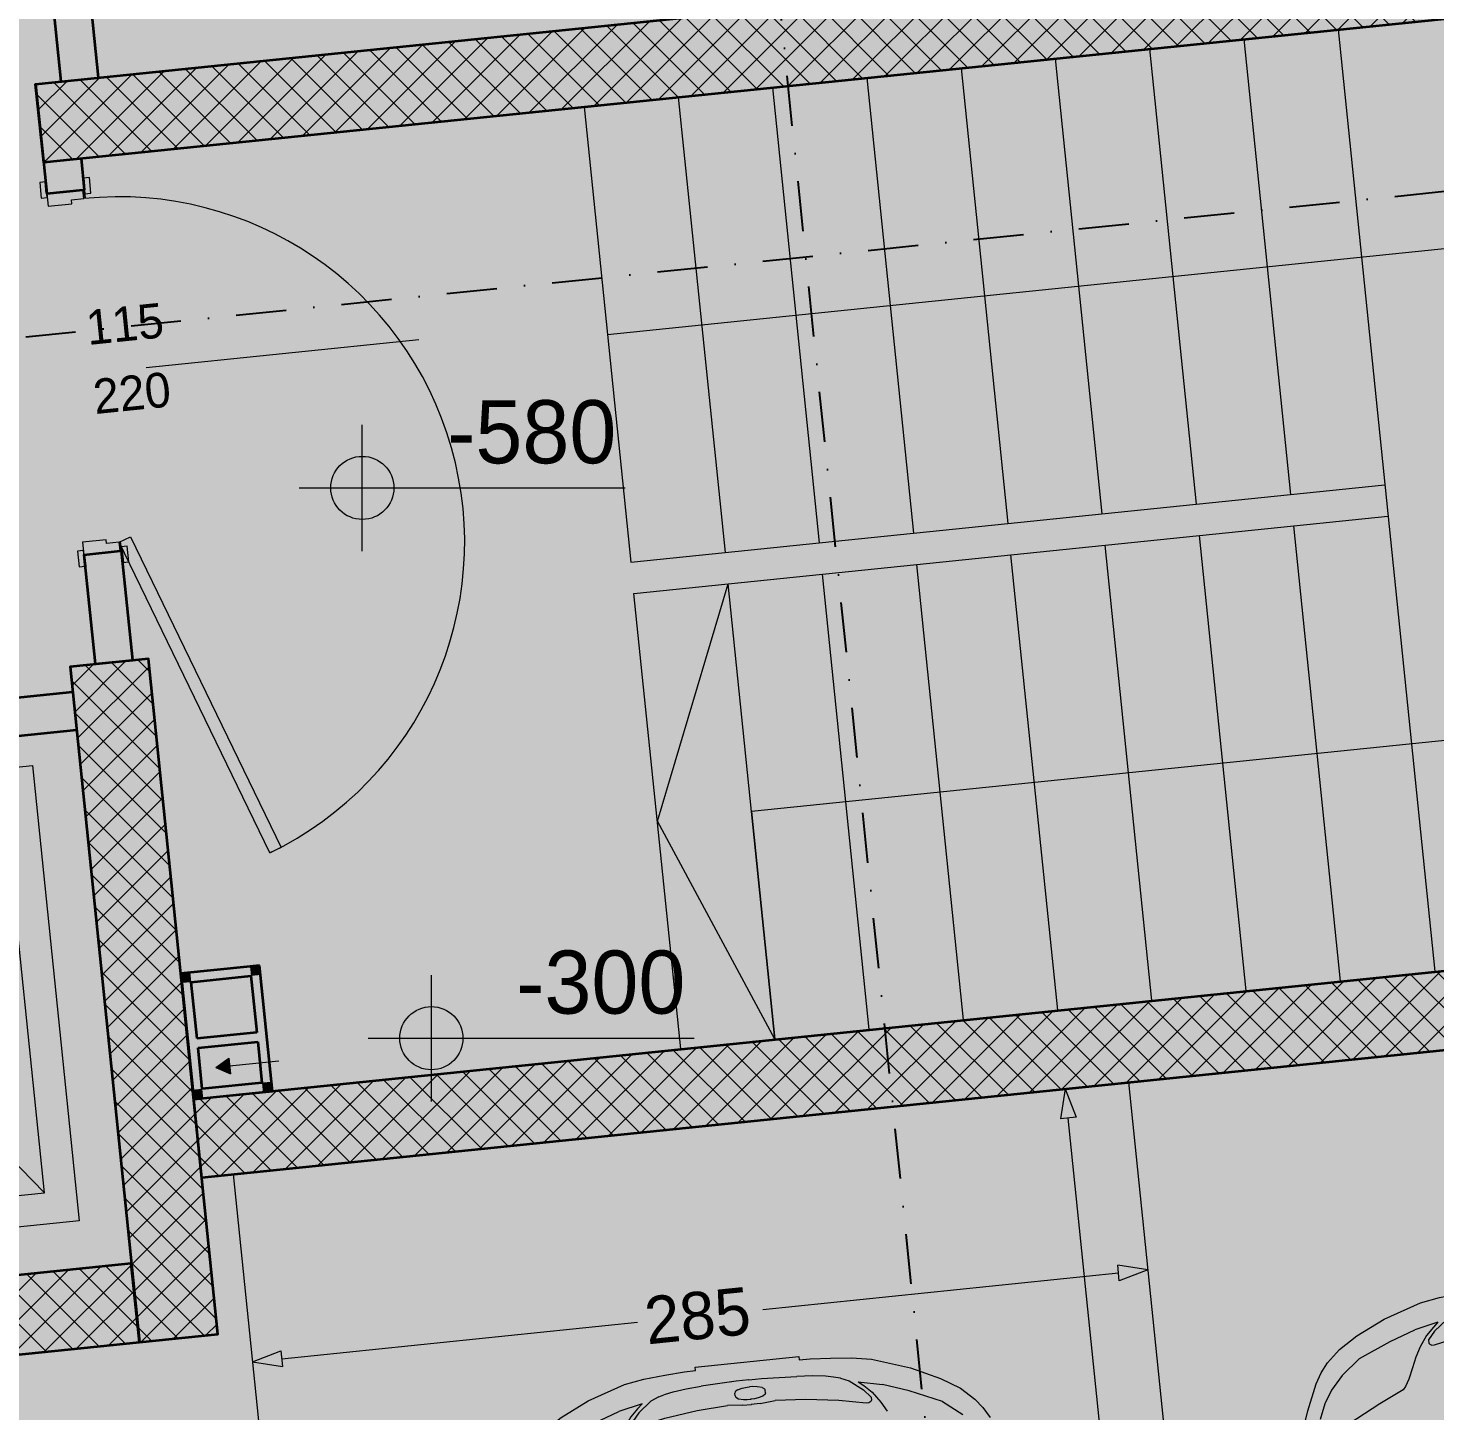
# Model space of a CAD drawing. Header units: millimetres. Extents: x 635850 to 824661, y -5878409 to -5774454.
# Drawn here: x 671070 to 675524, y -5811395 to -5807015 of the extents above; entities that cross this region are included whole.
import ezdxf

# ---------------------------------------------------------------- set-up
doc = ezdxf.new("R2010")
doc.units = ezdxf.units.MM
doc.header["$MEASUREMENT"] = 0
doc.linetypes.add('Dot & Dashed', pattern=[335.138881, 158.75, -88.194444, 0, -88.194437])
for name, color, linetype, lineweight, true_color in [('A - Ndertesa 1 - Veturat_Pen_No__102', 7, 'Continuous', 13, 0xcccccc), ('A - Ndertesa 2 - 2D Drafting_Pen_No__102', 7, 'Continuous', 13, 0xcccccc), ('A - Ndertesa 2 - 2D Drafting_Pen_No__108', 7, 'Continuous', 13, 0xfd8379), ('A - Ndertesa 2 - Kanalet e Ventilimit_Pen_No__102', 7, 'Continuous', 13, 0xcccccc), ('A - Ndertesa 2 - Kanalet e Ventilimit_Pen_No__61', 7, 'Continuous', 20, 0x6a6a6a), ('A - Ndertesa 2 - Muret_Pen_No__102', 7, 'Continuous', 13, 0xcccccc), ('A - Ndertesa 2 - Veturat_Pen_No__102', 7, 'Continuous', 13, 0xcccccc), ('A - Ndertesa 2 - Vija e Prerjes_Pen_No__48', 7, 'Continuous', 25, 0xa80f02), ('A - Ndërtesa 2 - Dimensionimi Bazik _Pen_No__102', 7, 'Continuous', 13, 0xcccccc), ('A - Ndërtesa 2 - Dimensionimi Bazik _Pen_No__82', 7, 'Continuous', 20, 0xaaaaaa), ('ARCHICAD Door Markers_Pen_No__108', 7, 'Continuous', 13, 0xfd8379), ('ARCHICAD Doors_Pen_No__108', 7, 'Continuous', 13, 0xfd8379)]:
    doc.layers.add(name, color=color, linetype=linetype, lineweight=lineweight, true_color=true_color)
for name, color, linetype, lineweight in [('A - Ndertesa 2 - 2D Drafting_Pen_No__101', 252, 'Continuous', 13), ('A - Ndertesa 2 - 2D Drafting_Pen_No__11', 171, 'Continuous', 18), ('A - Ndertesa 2 - 2D Drafting_Pen_No__121', 255, 'Continuous', 0), ('A - Ndertesa 2 - Kanalet e Ventilimit_Pen_No__101', 252, 'Continuous', 13), ('A - Ndertesa 2 - Kanalet e Ventilimit_Pen_No__22', 8, 'Continuous', 35), ('A - Ndertesa 2 - Kuotat_Pen_No__101', 252, 'Continuous', 13), ('A - Ndertesa 2 - Muret_Pen_No__22', 8, 'Continuous', 35), ('A - Ndërtesa 2 - Shtyllat_Pen_No__101', 252, 'Continuous', 13), ('A - Ndërtesa 2 - Shtyllat_Pen_No__22', 8, 'Continuous', 35)]:
    doc.layers.add(name, color=color, linetype=linetype, lineweight=lineweight)
for name, color, linetype in [('A - Ndertesa 2 - Kanalet e Ventilimit', 7, 'Continuous'), ('A - Ndertesa 2 - Kuotat', 7, 'Continuous'), ('A - Ndertesa 2 - Muret', 7, 'Continuous'), ('A - Ndertesa 2 - Vija e Prerjes', 7, 'Continuous'), ('A - Ndërtesa 2 - Dimensionimi Bazik', 7, 'Continuous'), ('A - Ndërtesa 2 - Shtyllat', 7, 'Continuous'), ('ARCHICAD Door Markers', 7, 'Continuous')]:
    doc.layers.add(name, color=color, linetype=linetype)
doc.styles.add('GENERATED_STYLE_1', font='GOTHIC.TTF')
doc.dimstyles.new('GENERATED_STYLE__1', dxfattribs={"dimtxt": 150, "dimasz": 91.78744, "dimexe": 0.18, "dimexo": 0.0625, "dimgap": 0, "dimtad": 0, "dimdec": 0, "dimlfac": 0.1, "dimzin": 0, "dimdsep": 46, "dimtxsty": 'GENERATED_STYLE_1', "dimblk": 'ARROWHEAD_5', "dimblk1": 'ARROWHEAD_5', "dimblk2": 'ARROWHEAD_5', "dimcen": 0.09, "dimse1": 1, "dimse2": 1, "dimclrd": 256, "dimclre": 256, "dimclrt": 256, "dimadec": 0, "dimazin": 0, "dimtfac": 1, "dimtdec": 4, "dimtmove": 0, "dimatfit": 3, "dimfxl": 0, "dimtolj": 1, "dimtzin": 0, "dimarcsym": 0})
pattern_1 = [(45, (664183.82, -5827429.525), (-45.96194, 45.96194), []), (135, (664183.82, -5827429.525), (45.96194, 45.96194), [])]

# ---------------------------------------------------------------- blocks, each defined once
blk = doc.blocks.new('Door 25_3')
at = {"layer": 'ARCHICAD Doors_Pen_No__108', "color": 11, "linetype": 'Continuous', "lineweight": 13, "true_color": 0xfd8379}
for p, q in [((533.3, 37.6), (1561.3, 411.8)), ((1561.3, 411.8), (1575, 374.2)), ((1575, 374.2), (547, 0)), ((-562, 24), (-612, 24)), ((-612, 24), (-612, 5)), ((-612, 5), (-562, 5)), ((-575, 5), (-612, 5)), ((-575, 5), (-612, 5)), ((-550, 5), (-575, 5)), ((-575, 5), (-575, 0)), ((-575, 0), (-575, 5)), ((-575, 0), (-575, 5)), ((-575, 0), (-550, 0)), ((-547, 0), (-575, 0)), ((-575, 0), (-575, -115)), ((-575, -115), (-575, 0)), ((-575, -115), (-575, 0)), ((-562, 5), (-562, 24)), ((-550, 0), (-550, 5)), ((-547, -40), (-547, 0)), ((547, 0), (533.3, 37.6)), ((575, 0), (547, 0)), ((547, 0), (547, -40)), ((575, 5), (550, 5)), ((550, 5), (550, 0)), ((550, 0), (575, 0)), ((612, 24), (562, 24)), ((562, 24), (562, 5)), ((562, 5), (612, 5)), ((575, 0), (575, 5)), ((575, 0), (575, 5)), ((575, 0), (575, 5)), ((575, 5), (612, 5)), ((575, 5), (612, 5)), ((575, -115), (575, 0)), ((575, -115), (575, 0)), ((575, -115), (575, 0)), ((612, 5), (612, 24)), ((-535, -40), (-547, -40)), ((-535, -115), (-535, -40)), ((547, -40), (535, -40)), ((535, -40), (535, -115)), ((-562, -115), (-612, -115)), ((-612, -115), (-612, -134)), ((-575, -115), (-612, -115)), ((-575, -115), (-612, -115)), ((-575, -115), (-535, -115)), ((-562, -134), (-562, -115)), ((535, -115), (575, -115)), ((612, -115), (562, -115)), ((562, -115), (562, -134)), ((575, -115), (612, -115)), ((575, -115), (612, -115)), ((612, -134), (612, -115)), ((-612, -134), (-562, -134)), ((562, -134), (612, -134))]:
    blk.add_line(p, q, dxfattribs=at)
blk.add_arc((547, 0), 1094, 20, 180, dxfattribs=at)
blk = doc.blocks.new('D Marker 25_9')
at = {"layer": 'ARCHICAD Door Markers_Pen_No__108', "color": 11, "lineweight": 13, "true_color": 0xfd8379, "char_height": 110, "attachment_point": 7, "rotation": 90, "style": 'GENERATED_STYLE_1'}
for s, insert in [('\\A1;{\\pql;\\pt0;\\fCentury Gothic|b0|i0|c0|p34;115\\fCentury Gothic|b0|i0|c0|p34;\\A1{\\H.66x;\\S^  ;}\\fCentury Gothic|b0|i0|c0|p34;\\fCentury Gothic|b0|i0|c0|p34;}', (-52.2, -39.3)), ('\\A1;{\\pql;\\pt0;\\fCentury Gothic|b0|i0|c0|p34;220\\fCentury Gothic|b0|i0|c0|p34;\\A1{\\H.66x;\\S^  ;}\\fCentury Gothic|b0|i0|c0|p34;\\fCentury Gothic|b0|i0|c0|p34;}', (167.8, -39.3))]:
    blk.add_mtext(s, dxfattribs=dict(at, insert=insert))
blk = doc.blocks.new('Wall_67', base_point=(671213, -5807179.8))
at = {"layer": 'A - Ndertesa 2 - Muret_Pen_No__102', "linetype": 'Continuous', "lineweight": 0, "true_color": 0xcccccc}
for points in [[(671093.7, -5807192.1), (671093.6, -5807192.1), (671129.2, -5807539), (671248.6, -5807526.8), (671238.5, -5807428.5), (671119.2, -5807440.8)], [(671366, -5808670.8), (671246.6, -5808683), (671282.1, -5809029), (671401.5, -5809016.7)]]:
    blk.add_hatch(color=254, dxfattribs=at).paths.add_polyline_path(points)
at = {"layer": 'A - Ndertesa 2 - Muret_Pen_No__22', "color": 8, "linetype": 'Continuous', "lineweight": 35}
for p, q in [((671248.6, -5807526.8), (671244.8, -5807490)), ((671129.2, -5807539), (671125.5, -5807502.2)), ((671129.2, -5807539), (671243.6, -5807527.3)), ((671243.6, -5807527.3), (671248.6, -5807526.8)), ((671246.6, -5808683), (671361, -5808671.3)), ((671246.6, -5808683), (671250.4, -5808719.8)), ((671361, -5808671.3), (671366, -5808670.8)), ((671366, -5808670.8), (671369.8, -5808707.6))]:
    blk.add_line(p, q, dxfattribs=at)
at = {"layer": 'A - Ndertesa 2 - Muret_Pen_No__22', "color": 8, "linetype": 'Continuous', "lineweight": 35, "flags": 128}
for points in [[(671093.6, -5807192.1), (671129.2, -5807539)], [(671093.7, -5807192.1), (671093.6, -5807192.1)], [(671248.6, -5807526.8), (671238.5, -5807428.5)], [(671246.6, -5808683), (671282.1, -5809029)], [(671401.5, -5809016.7), (671366, -5808670.8)], [(671282.1, -5809029), (671401.5, -5809016.7)]]:
    blk.add_lwpolyline(points, dxfattribs=at)
at = {"layer": 'ARCHICAD Door Markers', "color": 161, "lineweight": 25, "true_color": 0x40a5ff, "rotation": 275.8580118763859}
blk.add_blockref('D Marker 25_9', (671307.3, -5808098.8), dxfattribs=at)
at = {"layer": 'ARCHICAD Doors_Pen_No__108', "color": 11, "linetype": 'Continuous', "lineweight": 13, "true_color": 0xfd8379, "zscale": 1000, "rotation": 275.8580118763859}
blk.add_blockref('Door 25_3', (671302.3, -5808099.3), dxfattribs=at)
blk = doc.blocks.new('Wall_81', base_point=(671594.5, -5810407.8))
at = {"layer": 'A - Ndertesa 2 - Kanalet e Ventilimit_Pen_No__102', "linetype": 'Continuous', "lineweight": 0, "true_color": 0xcccccc}
for points in [[(671621.3, -5810374.8), (671591.4, -5810377.9), (671594.5, -5810407.8)], [(671621.3, -5810374.8), (671594.5, -5810407.8), (671594.5, -5810407.8), (671624.3, -5810404.7)], [(671621.3, -5810374.8), (671624.3, -5810404.7), (671719.5, -5810394.9), (671813.3, -5810385.3), (671810.3, -5810355.5)], [(671840.1, -5810352.4), (671810.3, -5810355.5), (671843.2, -5810382.2)], [(671810.3, -5810355.5), (671813.3, -5810385.3), (671843.2, -5810382.2)]]:
    blk.add_hatch(color=254, dxfattribs=at).paths.add_polyline_path(points)
at = {"layer": 'A - Ndertesa 2 - Kanalet e Ventilimit_Pen_No__22', "color": 8, "linetype": 'Continuous', "lineweight": 35, "flags": 128}
for points in [[(671594.5, -5810407.8), (671591.4, -5810377.9)], [(671810.3, -5810355.5), (671621.3, -5810374.8)], [(671718.8, -5810395), (671843.2, -5810382.2)], [(671843.2, -5810382.2), (671840.1, -5810352.4)]]:
    blk.add_lwpolyline(points, dxfattribs=at)
blk = doc.blocks.new('Wall_82', base_point=(671843.2, -5810382.2))
at = {"layer": 'A - Ndertesa 2 - Kanalet e Ventilimit_Pen_No__102', "linetype": 'Continuous', "lineweight": 0, "true_color": 0xcccccc}
for points in [[(671772.5, -5809987.4), (671775.6, -5810017.2), (671802.3, -5809984.3)], [(671775.6, -5810017.2), (671805.4, -5810014.2), (671802.3, -5809984.3)], [(671840.1, -5810352.4), (671805.4, -5810014.2), (671775.6, -5810017.2), (671810.3, -5810355.5)]]:
    blk.add_hatch(color=254, dxfattribs=at).paths.add_polyline_path(points)
at = {"layer": 'A - Ndertesa 2 - Kanalet e Ventilimit_Pen_No__22', "color": 8, "linetype": 'Continuous', "lineweight": 35, "flags": 128}
for points in [[(671802.3, -5809984.3), (671772.5, -5809987.4)], [(671840.1, -5810352.4), (671802.3, -5809984.3)], [(671775.6, -5810017.2), (671793.9, -5810196.3)], [(671797, -5810226.1), (671810.3, -5810355.5)]]:
    blk.add_lwpolyline(points, dxfattribs=at)
blk = doc.blocks.new('Wall_83', base_point=(671802.3, -5809984.3))
at = {"layer": 'A - Ndertesa 2 - Kanalet e Ventilimit_Pen_No__102', "linetype": 'Continuous', "lineweight": 0, "true_color": 0xcccccc}
for points in [[(671772.5, -5809987.4), (671583.5, -5810006.8), (671586.6, -5810036.6), (671775.6, -5810017.2)], [(671553.6, -5810009.8), (671586.6, -5810036.6), (671583.5, -5810006.8)], [(671586.6, -5810036.6), (671553.6, -5810009.8), (671556.7, -5810039.7)]]:
    blk.add_hatch(color=254, dxfattribs=at).paths.add_polyline_path(points)
at = {"layer": 'A - Ndertesa 2 - Kanalet e Ventilimit_Pen_No__22', "color": 8, "linetype": 'Continuous', "lineweight": 35, "flags": 128}
for points in [[(671772.5, -5809987.4), (671553.6, -5810009.8)], [(671553.6, -5810009.8), (671556.7, -5810039.7)], [(671586.6, -5810036.6), (671775.6, -5810017.2)]]:
    blk.add_lwpolyline(points, dxfattribs=at)
blk = doc.blocks.new('Wall_84', base_point=(671553.6, -5810009.8))
at = {"layer": 'A - Ndertesa 2 - Kanalet e Ventilimit_Pen_No__102', "linetype": 'Continuous', "lineweight": 0, "true_color": 0xcccccc}
blk.add_hatch(color=254, dxfattribs=at).paths.add_polyline_path([(671556.7, -5810039.7), (671591.4, -5810377.9), (671621.3, -5810374.8), (671586.6, -5810036.6)])
at = {"layer": 'A - Ndertesa 2 - Kanalet e Ventilimit_Pen_No__22', "color": 8, "linetype": 'Continuous', "lineweight": 35, "flags": 128}
for points in [[(671556.7, -5810039.7), (671591.4, -5810377.9)], [(671604.9, -5810215.7), (671586.6, -5810036.6)], [(671621.3, -5810374.8), (671608, -5810245.5)]]:
    blk.add_lwpolyline(points, dxfattribs=at)
blk = doc.blocks.new('Wall_85', base_point=(671575.1, -5810218.7))
at = {"layer": 'A - Ndertesa 2 - Kanalet e Ventilimit_Pen_No__102', "linetype": 'Continuous', "lineweight": 0, "true_color": 0xcccccc}
blk.add_hatch(color=254, dxfattribs=at).paths.add_polyline_path([(671608, -5810245.5), (671797, -5810226.1), (671793.9, -5810196.3), (671604.9, -5810215.7)])
at = {"layer": 'A - Ndertesa 2 - Kanalet e Ventilimit_Pen_No__22', "color": 8, "linetype": 'Continuous', "lineweight": 35, "flags": 128}
for points in [[(671793.9, -5810196.3), (671604.9, -5810215.7)], [(671608, -5810245.5), (671797, -5810226.1)]]:
    blk.add_lwpolyline(points, dxfattribs=at)
blk = doc.blocks.new('Wall_88', base_point=(671370.8, -5809222.2))
at = {"layer": 'A - Ndertesa 2 - Muret_Pen_No__102', "linetype": 'Continuous', "lineweight": 0, "true_color": 0xcccccc}
blk.add_hatch(color=254, dxfattribs=at).paths.add_polyline_path([(670912.3, -5809148.6), (670924.6, -5809268), (671223, -5809237.3), (671210.8, -5809118)])
at = {"layer": 'A - Ndertesa 2 - Muret_Pen_No__22', "color": 8, "linetype": 'Continuous', "lineweight": 35, "flags": 128}
for points in [[(671210.8, -5809118), (670912.3, -5809148.6)], [(670912.3, -5809148.6), (670924.6, -5809268)], [(670924.6, -5809268), (671223, -5809237.3)]]:
    blk.add_lwpolyline(points, dxfattribs=at)
blk = doc.blocks.new('Wall_90', base_point=(671296.3, -5807207.8))
at = {"layer": 'A - Ndertesa 2 - Muret_Pen_No__102', "linetype": 'Continuous', "lineweight": 0, "true_color": 0xcccccc}
blk.add_hatch(color=254, dxfattribs=at).paths.add_polyline_path([(671142.5, -5806884.3), (671173.2, -5807183.9), (671292.6, -5807171.7), (671261.9, -5806872)])
at = {"layer": 'A - Ndertesa 2 - Muret_Pen_No__22', "color": 8, "linetype": 'Continuous', "lineweight": 35, "flags": 128}
for points in [[(671261.9, -5806872), (671142.5, -5806884.3)], [(671142.5, -5806884.3), (671173.2, -5807183.9)], [(671292.6, -5807171.7), (671261.9, -5806872)]]:
    blk.add_lwpolyline(points, dxfattribs=at)
blk = doc.blocks.new('Car 05 25')
at = {"layer": 'A - Ndertesa 1 - Veturat_Pen_No__102', "color": 254, "linetype": 'Continuous', "lineweight": 13, "true_color": 0xcccccc}
for p, q in [((3301.9, 602.8), (3254.3, 663.2)), ((3301.9, 602.8), (3346, 501.4)), ((3346, 501.4), (3374.3, 419.6)), ((3319.4, 408.4), (3288.4, 425.1)), ((3353.5, 384.3), (3319.4, 408.4)), ((3391.1, 344.2), (3374.3, 419.6)), ((3321.2, 370.5), (3321, 362.1)), ((3321, 362.1), (3338.3, 276.9)), ((3324.7, 377.3), (3321.2, 370.5)), ((3328.3, 379.6), (3324.7, 377.3)), ((3338.5, 379.5), (3328.3, 379.6)), ((3363.6, 357.8), (3338.5, 379.5)), ((3377.2, 360), (3353.5, 384.3)), ((3396.7, 315.8), (3363.6, 357.8)), ((3391.1, 344.2), (3377.2, 360)), ((3408.1, 289.4), (3396.7, 315.8)), ((3338.3, 276.9), (3351.9, 172.7)), ((3408.1, 289.4), (3413.8, 267.3)), ((3413.8, 267.3), (3418.5, 242.9)), ((3418.5, 242.9), (3424, 200.7)), ((3424, 200.7), (3427.7, 152)), ((3351.9, 172.7), (3358.3, 75.9)), ((3432.4, 40), (3427.7, 152)), ((3354, 27.9), (3358.3, 75.9)), ((3382, 46.6), (3376.3, 39)), ((3386.2, 48.4), (3382, 46.6)), ((3386.2, 48.4), (3394.3, 48.4)), ((3398.5, 46.6), (3394.3, 48.4)), ((3404.2, 39), (3398.5, 46.6)), ((3431.8, 57.4), (3431.8, 56.8)), ((3354, 27.9), (3354, -0.8)), ((3354, -27.9), (3354, 0.8)), ((3370.9, 11.7), (3370.3, -0.8)), ((3370.9, -11.7), (3370.3, 0.8)), ((3372.5, 23.7), (3370.9, 11.7)), ((3376.3, 39), (3372.5, 23.7)), ((3404.2, 39), (3408, 23.7)), ((3408, 23.7), (3409.8, 8.1)), ((3409.8, 8.1), (3409.8, 0)), ((3432, 0), (3432.4, 40)), ((3432, 0), (3432.4, -40)), ((3354, -27.9), (3358.3, -75.9)), ((3372.5, -23.7), (3370.9, -11.7)), ((3376.3, -39), (3372.5, -23.7)), ((3382, -46.6), (3376.3, -39)), ((3404.2, -39), (3398.5, -46.6)), ((3404.2, -39), (3408, -23.7)), ((3408, -23.7), (3409.8, -8.1)), ((3409.8, -8.1), (3409.8, 0)), ((3432.4, -40), (3427.7, -152)), ((3351.9, -172.7), (3358.3, -75.9)), ((3386.2, -48.4), (3382, -46.6)), ((3386.2, -48.4), (3394.3, -48.4)), ((3398.5, -46.6), (3394.3, -48.4)), ((3431.8, -57.4), (3431.8, -56.8)), ((3338.3, -276.9), (3351.9, -172.7)), ((3424, -200.7), (3427.7, -152)), ((3418.5, -242.9), (3424, -200.7)), ((3408.1, -289.4), (3413.8, -267.3)), ((3413.8, -267.3), (3418.5, -242.9)), ((3321, -362.1), (3338.3, -276.9)), ((3408.1, -289.4), (3396.7, -315.8)), ((3396.7, -315.8), (3363.6, -357.8)), ((3391.1, -344.2), (3374.3, -419.6)), ((3391.1, -344.2), (3377.2, -360)), ((3353.5, -384.3), (3319.4, -408.4)), ((3321.2, -370.5), (3321, -362.1)), ((3324.7, -377.3), (3321.2, -370.5)), ((3328.3, -379.6), (3324.7, -377.3)), ((3338.5, -379.5), (3328.3, -379.6)), ((3363.6, -357.8), (3338.5, -379.5)), ((3377.2, -360), (3353.5, -384.3)), ((3256.1, -439.2), (3220.7, -454.4)), ((3288.4, -425.1), (3256.1, -439.2)), ((3319.4, -408.4), (3288.4, -425.1)), ((3346, -501.4), (3374.3, -419.6)), ((3189.6, -475.6), (3152.9, -553.9)), ((3199.4, -466.8), (3189.6, -475.6)), ((3220.7, -454.4), (3199.4, -466.8)), ((3301.9, -602.8), (3346, -501.4)), ((3152.9, -553.9), (3100, -656.6)), ((3301.9, -602.8), (3254.3, -663.2)), ((3254.3, -663.2), (3211.7, -701)), ((3211.7, -701), (3170.1, -726.6)), ((3170.1, -726.6), (3122.9, -746.4))]:
    blk.add_line(p, q, dxfattribs=at)
at = {"layer": 'A - Ndertesa 1 - Veturat_Pen_No__102', "color": 254, "linetype": 'Continuous', "lineweight": 13, "true_color": 0xcccccc, "flags": 128}
blk.add_lwpolyline([(3013.6, -833.1), (3154.3, -782.6), (3235.9, -747.6), (3269.1, -728.3), (3298.6, -705.6), (3337.3, -663.4), (3374.5, -603.6), (3418.4, -512.7), (3457.5, -393.1), (3468.3, -330.9), (3474.5, -263.7), (3478.3, -199.9), (3479.4, -164.9), (3489.5, -164.9), (3489.5, 164.9), (3479.4, 164.9), (3478.3, 199.9), (3474.5, 263.7), (3468.3, 330.9), (3457.5, 393.1), (3418.4, 512.7), (3374.5, 603.6), (3337.3, 663.4), (3298.6, 705.6), (3269.1, 728.3), (3235.9, 747.6)], dxfattribs=at)
blk = doc.blocks.new('Polyline_25', base_point=(671664.6, -5810307))
at = {"layer": 'A - Ndertesa 2 - Kanalet e Ventilimit_Pen_No__101', "linetype": 'Continuous', "lineweight": 13}
blk.add_hatch(color=252, dxfattribs=at).paths.add_polyline_path([(671664.6, -5810307), (671710.2, -5810327.4), (671705.1, -5810277.7)])
at = {"layer": 'A - Ndertesa 2 - Kanalet e Ventilimit_Pen_No__101', "color": 252, "linetype": 'Continuous', "lineweight": 13}
for p, q in [((671664.6, -5810307), (671705.1, -5810277.7)), ((671705.1, -5810277.7), (671710.2, -5810327.4)), ((671664.6, -5810307), (671710.2, -5810327.4))]:
    blk.add_line(p, q, dxfattribs=at)
at = {"layer": 'A - Ndertesa 2 - Kanalet e Ventilimit_Pen_No__101', "color": 252, "linetype": 'Continuous', "lineweight": 13, "flags": 128}
blk.add_lwpolyline([(671707.7, -5810302.5), (671863.5, -5810286.5)], dxfattribs=at)
blk = doc.blocks.new('Dimension_4', base_point=(672128.1, -5808471.5))
at = {"layer": 'A - Ndertesa 2 - Kuotat_Pen_No__101', "linetype": 'Continuous', "lineweight": 13}
for points in [[(672128.1, -5808471.5), (672228.1, -5808471.5), (672220.5, -5808433.2), (672198.8, -5808400.8), (672166.4, -5808379.1), (672128.1, -5808371.5)], [(672128.1, -5808471.5), (672028.1, -5808471.5), (672035.7, -5808509.8), (672057.4, -5808542.2), (672089.8, -5808563.9), (672128.1, -5808571.5)]]:
    blk.add_hatch(color=252, dxfattribs=at).paths.add_polyline_path(points)
at = {"layer": 'A - Ndertesa 2 - Kuotat_Pen_No__101', "color": 252, "linetype": 'Continuous', "lineweight": 13}
for p, q in [((672128.1, -5808671.5), (672128.1, -5808271.5)), ((671928.1, -5808471.5), (672328.1, -5808471.5)), ((672328.1, -5808471.5), (672960, -5808471.5))]:
    blk.add_line(p, q, dxfattribs=at)
blk.add_circle((672128.1, -5808471.5), 100, dxfattribs=at)
at = {"layer": 'A - Ndertesa 2 - Kuotat_Pen_No__101', "color": 252, "lineweight": 13, "insert": (672397.1, -5808396.5), "char_height": 200, "attachment_point": 7, "style": 'GENERATED_STYLE_1'}
blk.add_mtext('\\A1;{\\pql;\\fCentury Gothic|b0|i0|c0|p34;-580}', dxfattribs=at)
blk = doc.blocks.new('Dimension_5', base_point=(672346.8, -5810214.7))
at = {"layer": 'A - Ndertesa 2 - Kuotat_Pen_No__101', "linetype": 'Continuous', "lineweight": 13}
for points in [[(672346.8, -5810214.7), (672446.8, -5810214.7), (672439.2, -5810176.4), (672417.5, -5810144), (672385.1, -5810122.3), (672346.8, -5810114.7)], [(672346.8, -5810214.7), (672246.8, -5810214.7), (672254.4, -5810253), (672276.1, -5810285.4), (672308.5, -5810307.1), (672346.8, -5810314.7)]]:
    blk.add_hatch(color=252, dxfattribs=at).paths.add_polyline_path(points)
at = {"layer": 'A - Ndertesa 2 - Kuotat_Pen_No__101', "color": 252, "linetype": 'Continuous', "lineweight": 13}
for p, q in [((672346.8, -5810414.7), (672346.8, -5810014.7)), ((672146.8, -5810214.7), (672546.8, -5810214.7)), ((672546.8, -5810214.7), (673178.7, -5810214.7))]:
    blk.add_line(p, q, dxfattribs=at)
blk.add_circle((672346.8, -5810214.7), 100, dxfattribs=at)
at = {"layer": 'A - Ndertesa 2 - Kuotat_Pen_No__101', "color": 252, "lineweight": 13, "insert": (672615.8, -5810139.7), "char_height": 200, "attachment_point": 7, "style": 'GENERATED_STYLE_1'}
blk.add_mtext('\\A1;{\\pql;\\fCentury Gothic|b0|i0|c0|p34;-300}', dxfattribs=at)
blk = doc.blocks.new('*D1470', base_point=(664183.8, -5827429.5))
at = {"layer": 'A - Ndërtesa 2 - Dimensionimi Bazik _Pen_No__102', "linetype": 'Continuous', "lineweight": 13, "true_color": 0xcccccc}
for points in [[(674354.2, -5810374.8), (674338.9, -5810470.1), (674388.6, -5810465)], [(675004.6, -5816714.6), (675019.9, -5816619.2), (674970.2, -5816624.3)]]:
    blk.add_hatch(color=254, dxfattribs=at).paths.add_polyline_path(points)
at = {"layer": 'A - Ndërtesa 2 - Dimensionimi Bazik _Pen_No__102', "color": 254, "linetype": 'Continuous', "lineweight": 13, "true_color": 0xcccccc}
for p, q in [((674354.2, -5810374.8), (674338.9, -5810470.1)), ((674354.2, -5810374.8), (674388.6, -5810465)), ((674388.6, -5810465), (674338.9, -5810470.1)), ((674659, -5813345.9), (674363.7, -5810467.6)), ((674995.1, -5816621.8), (674699.8, -5813743.4)), ((674970.2, -5816624.3), (675019.9, -5816619.2)), ((675004.6, -5816714.6), (674970.2, -5816624.3)), ((675004.6, -5816714.6), (675019.9, -5816619.2))]:
    blk.add_line(p, q, dxfattribs=at)
at = {"layer": 'A - Ndërtesa 2 - Dimensionimi Bazik _Pen_No__82', "color": 253, "lineweight": 20, "true_color": 0xaaaaaa, "insert": (674586.8, -5813377.5), "char_height": 150, "attachment_point": 7, "rotation": 275.8571, "style": 'GENERATED_STYLE_1'}
blk.add_mtext('\\A1;{\\pql;\\fCentury Gothic|b0|i0|c0|p34;637}', dxfattribs=at)
blk = doc.blocks.new('ARROWHEAD_5')
at = {"linetype": 'Continuous', "lineweight": 0}
blk.add_hatch(color=0, dxfattribs=at).paths.add_polyline_path([(-1, 0.2679), (0, 0), (-1, -0.2679)])
at = {"color": 0, "linetype": 'Continuous', "lineweight": 0}
blk.add_line((0, 0), (-1, 0), dxfattribs=at)
blk = doc.blocks.new('*D1472', base_point=(664183.8, -5827429.5))
at = {"layer": 'A - Ndërtesa 2 - Dimensionimi Bazik _Pen_No__102', "linetype": 'Continuous', "lineweight": 13, "true_color": 0xcccccc}
for points in [[(674615.5, -5810948.8), (674520.1, -5810933.5), (674525.2, -5810983.2)], [(671780.4, -5811239.6), (671875.7, -5811255), (671870.6, -5811205.3)]]:
    blk.add_hatch(color=254, dxfattribs=at).paths.add_polyline_path(points)
at = {"layer": 'A - Ndërtesa 2 - Dimensionimi Bazik _Pen_No__102', "color": 254, "linetype": 'Continuous', "lineweight": 13, "true_color": 0xcccccc}
for p, q in [((673396.7, -5811073.8), (674522.7, -5810958.3)), ((674525.2, -5810983.2), (674520.1, -5810933.5)), ((674615.5, -5810948.8), (674520.1, -5810933.5)), ((674615.5, -5810948.8), (674525.2, -5810983.2)), ((671873.2, -5811230.1), (672999.2, -5811114.6)), ((671780.4, -5811239.6), (671870.6, -5811205.3)), ((671870.6, -5811205.3), (671875.7, -5811255)), ((671780.4, -5811239.6), (671875.7, -5811255))]:
    blk.add_line(p, q, dxfattribs=at)
at = {"layer": 'A - Ndërtesa 2 - Dimensionimi Bazik _Pen_No__82', "color": 253, "lineweight": 20, "true_color": 0xaaaaaa, "insert": (673030.7, -5811186.8), "char_height": 150, "attachment_point": 7, "rotation": 5.8571, "style": 'GENERATED_STYLE_1'}
blk.add_mtext('\\A1;{\\pql;\\fCentury Gothic|b0|i0|c0|p34;285}', dxfattribs=at)
blk = doc.blocks.new('Cutting Plane_1', base_point=(675455.1, -5826482.8))
at = {"layer": 'A - Ndertesa 2 - Vija e Prerjes_Pen_No__48', "color": 14, "linetype": 'Dot & Dashed', "lineweight": 25, "true_color": 0xa80f02}
blk.add_line((675439.8, -5826333.5), (671935.5, -5792173.6), dxfattribs=at)
blk = doc.blocks.new('Column_525', base_point=(673901.8, -5807029.7))
at = {"layer": 'A - Ndërtesa 2 - Shtyllat_Pen_No__101', "linetype": 'Continuous', "lineweight": 13}
h = blk.add_hatch(dxfattribs=at)
h.set_pattern_fill('Concrete_Block', color=252, style=0, pattern_type=2)
h.set_pattern_definition(pattern_1)
h.paths.add_polyline_path([(676684.4, -5806618.6), (671093.7, -5807192.1), (671119.2, -5807440.8), (676709.9, -5806867.3)])
at = {"layer": 'A - Ndërtesa 2 - Shtyllat_Pen_No__22', "color": 8, "linetype": 'Continuous', "lineweight": 35, "flags": 128}
blk.add_lwpolyline([(676684.4, -5806618.6), (676709.9, -5806867.3), (671119.2, -5807440.8), (671093.7, -5807192.1)], close=True, dxfattribs=at)
blk = doc.blocks.new('Column_527', base_point=(674318, -5810254.1))
at = {"layer": 'A - Ndërtesa 2 - Shtyllat_Pen_No__101', "linetype": 'Continuous', "lineweight": 13}
h = blk.add_hatch(dxfattribs=at)
h.set_pattern_fill('Concrete_Block', color=252, style=0, pattern_type=2)
h.set_pattern_definition(pattern_1)
h.paths.add_polyline_path([(677016.1, -5809851.7), (671594.5, -5810407.7), (671620, -5810656.4), (677041.6, -5810100.4)])
at = {"layer": 'A - Ndërtesa 2 - Shtyllat_Pen_No__22', "color": 8, "linetype": 'Continuous', "lineweight": 35, "flags": 128}
blk.add_lwpolyline([(677016.1, -5809851.7), (677041.6, -5810100.4), (671620, -5810656.4), (671594.5, -5810407.7)], close=True, dxfattribs=at)
blk = doc.blocks.new('Column_529', base_point=(670563.7, -5811139.6))
at = {"layer": 'A - Ndërtesa 2 - Shtyllat_Pen_No__101', "linetype": 'Continuous', "lineweight": 13}
h = blk.add_hatch(dxfattribs=at)
h.set_pattern_fill('Concrete_Block', color=252, style=0, pattern_type=2)
h.set_pattern_definition(pattern_1)
h.paths.add_polyline_path([(671422.1, -5811177.1), (671396.5, -5810928.4), (669705.4, -5811102), (669730.9, -5811350.7)])
at = {"layer": 'A - Ndërtesa 2 - Shtyllat_Pen_No__22', "color": 8, "linetype": 'Continuous', "lineweight": 35, "flags": 128}
blk.add_lwpolyline([(671422.1, -5811177.1), (671396.5, -5810928.4), (669705.4, -5811102), (669730.9, -5811350.7)], close=True, dxfattribs=at)
blk = doc.blocks.new('Column_530', base_point=(671436.7, -5810095.1))
at = {"layer": 'A - Ndërtesa 2 - Shtyllat_Pen_No__101', "linetype": 'Continuous', "lineweight": 13}
h = blk.add_hatch(dxfattribs=at)
h.set_pattern_fill('Concrete_Block', color=252, style=0, pattern_type=2)
h.set_pattern_definition(pattern_1)
h.paths.add_polyline_path([(671422.1, -5811177.2), (671670.8, -5811151.7), (671451.3, -5809012.9), (671202.6, -5809038.4)])
at = {"layer": 'A - Ndërtesa 2 - Shtyllat_Pen_No__22', "color": 8, "linetype": 'Continuous', "lineweight": 35, "flags": 128}
blk.add_lwpolyline([(671422.1, -5811177.2), (671670.8, -5811151.7), (671451.3, -5809012.9), (671202.6, -5809038.4)], close=True, dxfattribs=at)
blk = doc.blocks.new('Column_534', base_point=(673901.8, -5807029.7))
at = {"layer": 'A - Ndërtesa 2 - Shtyllat_Pen_No__101', "linetype": 'Continuous', "lineweight": 13}
h = blk.add_hatch(dxfattribs=at)
h.set_pattern_fill('Concrete_Block', color=252, style=0, pattern_type=2)
h.set_pattern_definition(pattern_1)
h.paths.add_polyline_path([(676684.4, -5806618.6), (671093.7, -5807192.1), (671119.2, -5807440.8), (676709.9, -5806867.3)])
at = {"layer": 'A - Ndërtesa 2 - Shtyllat_Pen_No__22', "color": 8, "linetype": 'Continuous', "lineweight": 35, "flags": 128}
blk.add_lwpolyline([(676684.4, -5806618.6), (676709.9, -5806867.3), (671119.2, -5807440.8), (671093.7, -5807192.1)], close=True, dxfattribs=at)
blk = doc.blocks.new('Column_536', base_point=(674318, -5810254.1))
at = {"layer": 'A - Ndërtesa 2 - Shtyllat_Pen_No__101', "linetype": 'Continuous', "lineweight": 13}
h = blk.add_hatch(dxfattribs=at)
h.set_pattern_fill('Concrete_Block', color=252, style=0, pattern_type=2)
h.set_pattern_definition(pattern_1)
h.paths.add_polyline_path([(677016.1, -5809851.7), (671594.5, -5810407.7), (671620, -5810656.4), (677041.6, -5810100.4)])
at = {"layer": 'A - Ndërtesa 2 - Shtyllat_Pen_No__22', "color": 8, "linetype": 'Continuous', "lineweight": 35, "flags": 128}
blk.add_lwpolyline([(677016.1, -5809851.7), (677041.6, -5810100.4), (671620, -5810656.4), (671594.5, -5810407.7)], close=True, dxfattribs=at)
blk = doc.blocks.new('Column_537', base_point=(670563.7, -5811139.6))
at = {"layer": 'A - Ndërtesa 2 - Shtyllat_Pen_No__101', "linetype": 'Continuous', "lineweight": 13}
h = blk.add_hatch(dxfattribs=at)
h.set_pattern_fill('Concrete_Block', color=252, style=0, pattern_type=2)
h.set_pattern_definition(pattern_1)
h.paths.add_polyline_path([(671422.1, -5811177.1), (671396.5, -5810928.4), (669705.4, -5811102), (669730.9, -5811350.7)])
at = {"layer": 'A - Ndërtesa 2 - Shtyllat_Pen_No__22', "color": 8, "linetype": 'Continuous', "lineweight": 35, "flags": 128}
blk.add_lwpolyline([(671422.1, -5811177.1), (671396.5, -5810928.4), (669705.4, -5811102), (669730.9, -5811350.7)], close=True, dxfattribs=at)
blk = doc.blocks.new('Column_538', base_point=(671436.7, -5810095.1))
at = {"layer": 'A - Ndërtesa 2 - Shtyllat_Pen_No__101', "linetype": 'Continuous', "lineweight": 13}
h = blk.add_hatch(dxfattribs=at)
h.set_pattern_fill('Concrete_Block', color=252, style=0, pattern_type=2)
h.set_pattern_definition(pattern_1)
h.paths.add_polyline_path([(671422.1, -5811177.2), (671670.8, -5811151.7), (671451.3, -5809012.9), (671202.6, -5809038.4)])
at = {"layer": 'A - Ndërtesa 2 - Shtyllat_Pen_No__22', "color": 8, "linetype": 'Continuous', "lineweight": 35, "flags": 128}
blk.add_lwpolyline([(671422.1, -5811177.2), (671670.8, -5811151.7), (671451.3, -5809012.9), (671202.6, -5809038.4)], close=True, dxfattribs=at)
blk = doc.blocks.new('Cutting Plane_6', base_point=(645567.8, -5810608.1))
at = {"layer": 'A - Ndertesa 2 - Vija e Prerjes_Pen_No__48', "color": 14, "linetype": 'Dot & Dashed', "lineweight": 25, "true_color": 0xa80f02}
blk.add_line((645717, -5810592.8), (681824.4, -5806888.8), dxfattribs=at)

msp = doc.modelspace()

# ---------------------------------------------------------------- hatches: boundary and pattern name
at = {"layer": 'A - Ndertesa 2 - 2D Drafting_Pen_No__121', "linetype": 'Continuous', "lineweight": 0, "true_color": 0x3f3f3f}
msp.add_hatch(color=250, dxfattribs=at).paths.add_polyline_path([(675560.3, -5793210.7), (676734.1, -5804653.3), (677884.2, -5815864.6), (678448.4, -5821364.6), (678862.1, -5825397.4), (667616.7, -5826070.1), (648434.7, -5827217.5), (645265, -5796318.5)])
at = {"layer": 'A - Ndertesa 2 - Kanalet e Ventilimit_Pen_No__61', "linetype": 'Continuous', "lineweight": 0, "true_color": 0xb4b4b4}
for points in [[(671725.8, -5810022.3), (671586.6, -5810036.6), (671604.9, -5810215.7), (671634.4, -5810064.2)], [(671737.3, -5810232.3), (671608, -5810245.5), (671621.3, -5810374.8), (671634.5, -5810276.6)]]:
    msp.add_hatch(color=253, dxfattribs=at).paths.add_polyline_path(points)

# ---------------------------------------------------------------- linework, layer by layer
at = {"layer": 'A - Ndertesa 2 - 2D Drafting_Pen_No__101', "color": 252, "linetype": 'Continuous', "lineweight": 13}
msp.add_line((669999.7, -5809562.6), (671122, -5810704), dxfattribs=at)
at = {"layer": 'A - Ndertesa 2 - 2D Drafting_Pen_No__101', "color": 252, "linetype": 'Continuous', "lineweight": 13, "flags": 128}
msp.add_lwpolyline([(669890, -5809473.3), (671083.8, -5809350.9), (671231.7, -5810793.3), (670037.9, -5810915.7)], close=True, dxfattribs=at)
msp.add_lwpolyline([(670099.2, -5809552.4), (669999.7, -5809562.6), (670127.2, -5810806), (671122, -5810704), (670994.5, -5809460.5), (670895, -5809470.7)], dxfattribs=at)
at = {"layer": 'A - Ndertesa 2 - 2D Drafting_Pen_No__102', "color": 254, "linetype": 'Continuous', "lineweight": 13, "true_color": 0xcccccc, "flags": 128}
for points in [[(674554.5, -5810354.2), (675206.5, -5816709.8), (675120.2, -5815868.6)], [(671719.4, -5810645), (672350, -5816792.6)]]:
    msp.add_lwpolyline(points, dxfattribs=at)
at = {"layer": 'A - Ndertesa 2 - 2D Drafting_Pen_No__108', "color": 11, "linetype": 'Continuous', "lineweight": 13, "true_color": 0xfd8379, "flags": 128}
msp.add_lwpolyline([(672306.7, -5808002.1), (671443.3, -5808090.7)], dxfattribs=at)
at = {"layer": 'A - Ndertesa 2 - 2D Drafting_Pen_No__11', "color": 171, "linetype": 'Continuous', "lineweight": 18, "flags": 128}
for points in [[(675217.7, -5807019.1), (675523.8, -5810003.4)], [(675217.7, -5807019.1), (675523.8, -5810003.4)], [(674620.8, -5807080.3), (674768.8, -5808522.8), (675067.2, -5808492.1)], [(674620.8, -5807080.3), (674768.8, -5808522.8), (675067.2, -5808492.1)], [(674919.2, -5807049.7), (675067.2, -5808492.1), (675365.6, -5808461.5)], [(674919.2, -5807049.7), (675067.2, -5808492.1), (675365.6, -5808461.5)], [(674322.4, -5807110.9), (674470.3, -5808553.4), (674768.8, -5808522.8)], [(674322.4, -5807110.9), (674470.3, -5808553.4), (674768.8, -5808522.8)], [(673725.5, -5807172.2), (673873.4, -5808614.6), (674171.9, -5808584)], [(673725.5, -5807172.2), (673873.4, -5808614.6), (674171.9, -5808584)], [(674023.9, -5807141.6), (674171.9, -5808584), (674470.3, -5808553.4)], [(674023.9, -5807141.6), (674171.9, -5808584), (674470.3, -5808553.4)], [(673427.1, -5807202.8), (673575, -5808645.2), (673873.4, -5808614.6)], [(673427.1, -5807202.8), (673575, -5808645.2), (673873.4, -5808614.6)], [(672830.2, -5807264), (672978.1, -5808706.4), (673276.6, -5808675.8)], [(672830.2, -5807264), (672978.1, -5808706.4), (673276.6, -5808675.8)], [(673128.6, -5807233.4), (673276.6, -5808675.8), (673575, -5808645.2)], [(673128.6, -5807233.4), (673276.6, -5808675.8), (673575, -5808645.2)], [(672904.2, -5807985.2), (676037.7, -5807663.8), (676195.9, -5809205.7), (673360.8, -5809496.5), (673434.7, -5810217.7), (673062.3, -5809527.1), (673286.8, -5808775.3)], [(672904.2, -5807985.2), (676037.7, -5807663.8), (676195.9, -5809205.7), (673360.8, -5809496.5), (673434.7, -5810217.7), (673062.3, -5809527.1), (673286.8, -5808775.3)], [(675225.4, -5810034.1), (675077.4, -5808591.6), (675375.8, -5808561)], [(675225.4, -5810034.1), (675077.4, -5808591.6), (675375.8, -5808561)], [(674926.9, -5810064.7), (674779, -5808622.2), (675077.4, -5808591.6)], [(674926.9, -5810064.7), (674779, -5808622.2), (675077.4, -5808591.6)], [(674628.5, -5810095.3), (674480.5, -5808652.9), (674779, -5808622.2)], [(674628.5, -5810095.3), (674480.5, -5808652.9), (674779, -5808622.2)], [(674031.6, -5810156.5), (673883.7, -5808714.1), (674182.1, -5808683.5)], [(674031.6, -5810156.5), (673883.7, -5808714.1), (674182.1, -5808683.5)], [(674330.1, -5810125.9), (674182.1, -5808683.5), (674480.5, -5808652.9)], [(674330.1, -5810125.9), (674182.1, -5808683.5), (674480.5, -5808652.9)], [(673733.2, -5810187.1), (673585.2, -5808744.7), (673883.7, -5808714.1)], [(673733.2, -5810187.1), (673585.2, -5808744.7), (673883.7, -5808714.1)], [(673136.3, -5810248.3), (672988.4, -5808805.9), (673286.8, -5808775.3)], [(673136.3, -5810248.3), (672988.4, -5808805.9), (673286.8, -5808775.3)], [(673434.7, -5810217.7), (673286.8, -5808775.3), (673585.2, -5808744.7)], [(673434.7, -5810217.7), (673286.8, -5808775.3), (673585.2, -5808744.7)]]:
    msp.add_lwpolyline(points, dxfattribs=at)

# ---------------------------------------------------------------- block references
at = {"layer": 'A - Ndertesa 2 - Kanalet e Ventilimit', "color": 8, "lineweight": 35}
for name, p in [('Wall_83', (671802.3, -5809984.3)), ('Wall_82', (671843.2, -5810382.2)), ('Wall_84', (671553.6, -5810009.8)), ('Wall_85', (671575.1, -5810218.7)), ('Wall_81', (671594.5, -5810407.8))]:
    msp.add_blockref(name, p, dxfattribs=at)
at = {"layer": 'A - Ndertesa 2 - Kanalet e Ventilimit', "color": 252, "linetype": 'Continuous', "lineweight": 13}
msp.add_blockref('Polyline_25', (671664.6, -5810307), dxfattribs=at)
at = {"layer": 'A - Ndertesa 2 - Kuotat', "color": 252, "linetype": 'Continuous', "lineweight": 13}
for name, p in [('Dimension_4', (672128.1, -5808471.5)), ('Dimension_5', (672346.8, -5810214.7))]:
    msp.add_blockref(name, p, dxfattribs=at)
at = {"layer": 'A - Ndertesa 2 - Muret', "color": 8, "lineweight": 35}
for name, p in [('Wall_90', (671296.3, -5807207.8)), ('Wall_67', (671213, -5807179.8)), ('Wall_88', (671370.8, -5809222.2))]:
    msp.add_blockref(name, p, dxfattribs=at)
at = {"layer": 'A - Ndertesa 2 - Veturat_Pen_No__102', "color": 254, "linetype": 'Continuous', "lineweight": 13, "true_color": 0xcccccc, "xscale": -1, "zscale": 1000, "rotation": 275.8570819637309}
for p in [(676222.6, -5814452.6), (673702.4, -5814711.1)]:
    msp.add_blockref('Car 05 25', p, dxfattribs=at)
at = {"layer": 'A - Ndertesa 2 - Vija e Prerjes', "color": 14, "lineweight": 25, "true_color": 0xa80f02}
for name, p in [('Cutting Plane_1', (675455.1, -5826482.8)), ('Cutting Plane_6', (645567.8, -5810608.1))]:
    msp.add_blockref(name, p, dxfattribs=at)
at = {"layer": 'A - Ndërtesa 2 - Shtyllat', "color": 8, "lineweight": 35}
for name, p in [('Column_525', (673901.8, -5807029.7)), ('Column_534', (673901.8, -5807029.7)), ('Column_530', (671436.7, -5810095.1)), ('Column_538', (671436.7, -5810095.1)), ('Column_527', (674318, -5810254.1)), ('Column_536', (674318, -5810254.1)), ('Column_529', (670563.7, -5811139.6)), ('Column_537', (670563.7, -5811139.6))]:
    msp.add_blockref(name, p, dxfattribs=at)

# ---------------------------------------------------------------- dimensions: what is measured, and where the dimension line sits
at = {"layer": 'A - Ndërtesa 2 - Dimensionimi Bazik', "color": 254, "linetype": 'Continuous', "lineweight": 13, "true_color": 0xcccccc}
for base, p1, angle, picture, middle, turn in [((674615.5, -5810948.8), (671719.4, -5810645), 5.8571, '*D1472', (673193.7, -5811094.7), 5.8571), ((674354.2, -5810374.8), (674976.9, -5816717.4), 95.8571, '*D1470', (674679, -5813540.5), 275.8571)]:
    dim = msp.add_linear_dim(base=base, p1=p1, p2=(674554.5, -5810354.2), angle=angle, dimstyle='GENERATED_STYLE__1', dxfattribs=at)
    dim.commit()
    dim.dimension.update_dxf_attribs({"geometry": picture, "text_midpoint": middle, "dimtype": 160, "text_rotation": turn})

doc.saveas('drawing.dxf')
